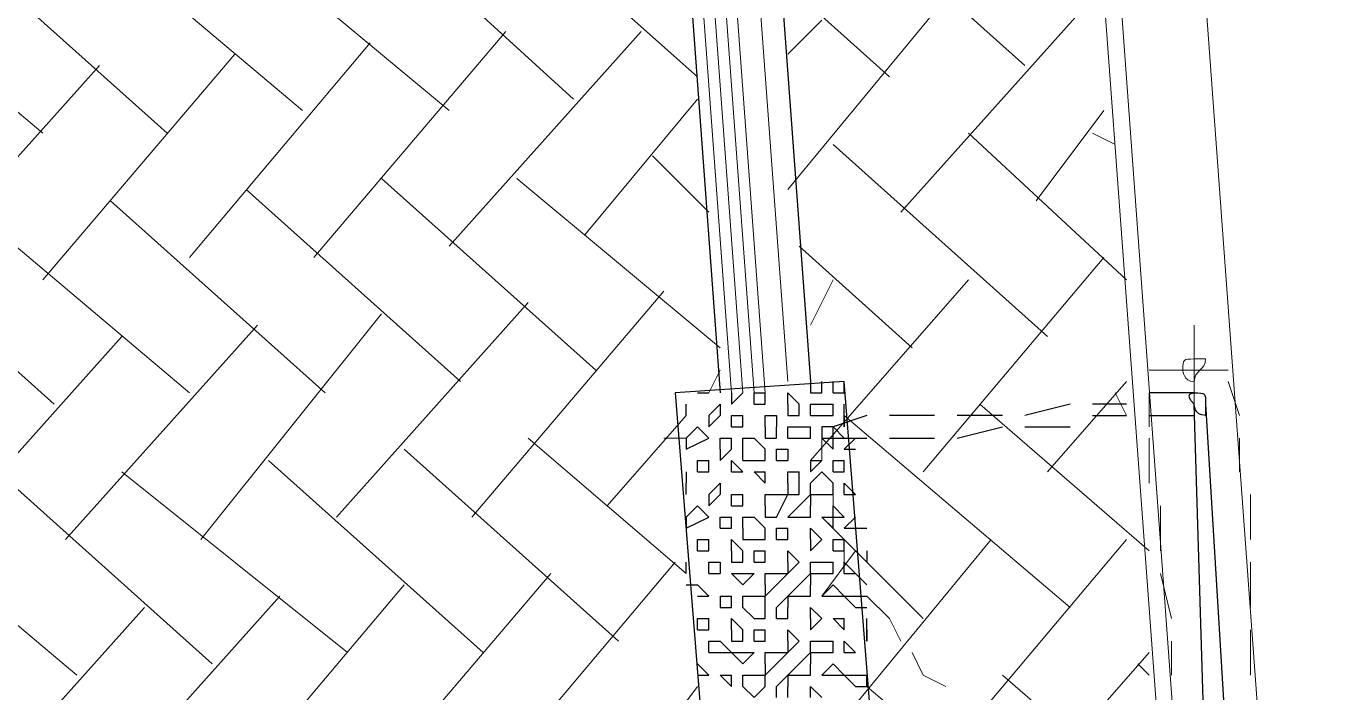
# Model space of a CAD drawing. Header units: millimetres. Extents: x 2928 to 3112, y 1220 to 1280.
# Drawn here: x 2999.3105 to 2999.6938, y 1263.7689 to 1263.9656 of the extents above; entities that cross this region are included whole.
import ezdxf

# ---------------------------------------------------------------- set-up
doc = ezdxf.new("R2010")
doc.units = ezdxf.units.MM

msp = doc.modelspace()

# ---------------------------------------------------------------- linework, layer by layer
at = {"color": 7, "linetype": 'Continuous', "lineweight": -2, "true_color": 0x000007}
for points in [[(3001.97552, 1264.02061), (3001.76885, 1266.80065), (3000.54216, 1266.71065), (2999.31215, 1266.62065), (2999.51548, 1263.85728)], [(2999.34215, 1266.57065), (2999.54215, 1263.86061), (2999.54215, 1263.86061)], [(2999.54215, 1263.86061), (2999.54215, 1263.85728), (2999.54215, 1263.85728)], [(2999.54548, 1263.85728), (2999.54548, 1263.86061), (2999.54548, 1263.86061)], [(2999.54882, 1263.85728), (2999.54882, 1263.86061), (2999.54882, 1263.86061)], [(2999.55215, 1263.85728), (2999.55215, 1263.86061), (2999.55215, 1263.86061)], [(2999.50882, 1263.85728), (2999.51215, 1263.85728), (2999.51215, 1263.85728)], [(2999.51882, 1263.85728), (2999.51882, 1263.85394), (2999.51882, 1263.85394)], [(2999.51882, 1263.85394), (2999.52215, 1263.85728), (2999.52215, 1263.85728)], [(2999.52548, 1263.85394), (2999.52548, 1263.85728), (2999.52548, 1263.85728)], [(2999.52548, 1263.85728), (2999.52882, 1263.85728), (2999.52882, 1263.85728)], [(2999.52882, 1263.85394), (2999.52882, 1263.85728), (2999.52882, 1263.85728)], [(2999.53548, 1263.85728), (2999.53882, 1263.85394), (2999.53882, 1263.85394)], [(2999.53548, 1263.85394), (2999.53548, 1263.85728), (2999.53548, 1263.85728)], [(2999.54215, 1263.85728), (2999.54548, 1263.85728), (2999.54548, 1263.85728)], [(2999.54882, 1263.85728), (2999.55215, 1263.85728), (2999.55215, 1263.85728)], [(2999.65548, 1263.85728), (2999.64215, 1263.85728), (2999.64215, 1263.85728)], [(2999.50548, 1263.85061), (2999.50548, 1263.85394), (2999.50548, 1263.85394)], [(2999.51215, 1263.85061), (2999.51548, 1263.85394), (2999.51548, 1263.85394)], [(2999.51548, 1263.85394), (2999.51548, 1263.85061), (2999.51548, 1263.85061)], [(2999.52548, 1263.85394), (2999.52882, 1263.85394), (2999.52882, 1263.85394)], [(2999.53548, 1263.85394), (2999.53548, 1263.85061), (2999.53548, 1263.85061)], [(2999.53882, 1263.85061), (2999.53882, 1263.85394), (2999.53882, 1263.85394)], [(2999.54215, 1263.85061), (2999.54215, 1263.85394), (2999.54215, 1263.85394)], [(2999.54215, 1263.85394), (2999.54548, 1263.85394), (2999.54548, 1263.85394)], [(2999.54548, 1263.85394), (2999.54882, 1263.85394), (2999.54882, 1263.85394)], [(2999.54882, 1263.85061), (2999.54882, 1263.85394), (2999.54882, 1263.85394)], [(2999.55215, 1263.85061), (2999.55215, 1263.85394), (2999.55215, 1263.85394)], [(2999.61882, 1263.85394), (2999.60548, 1263.85061), (2999.60548, 1263.85061)], [(2999.63548, 1263.85394), (2999.62548, 1263.85394), (2999.62548, 1263.85394)], [(2999.65882, 1263.74394), (2999.65548, 1263.85394), (2999.65548, 1263.85394)], [(2999.65882, 1263.85394), (2999.66548, 1263.74394), (2999.66548, 1263.74394)], [(2999.51215, 1263.85061), (2999.51215, 1263.84728), (2999.51215, 1263.84728)], [(2999.51215, 1263.84728), (2999.51548, 1263.85061), (2999.51548, 1263.85061)], [(2999.51882, 1263.84728), (2999.51882, 1263.85061), (2999.51882, 1263.85061)], [(2999.51882, 1263.85061), (2999.52215, 1263.85061), (2999.52215, 1263.85061)], [(2999.52215, 1263.84728), (2999.52215, 1263.85061), (2999.52215, 1263.85061)], [(2999.52882, 1263.84728), (2999.52882, 1263.85061), (2999.52882, 1263.85061)], [(2999.52882, 1263.85061), (2999.53215, 1263.85061), (2999.53215, 1263.85061)], [(2999.53215, 1263.85061), (2999.53215, 1263.84728), (2999.53215, 1263.84728)], [(2999.53548, 1263.85061), (2999.53882, 1263.85061), (2999.53882, 1263.85061)], [(2999.54215, 1263.85061), (2999.54548, 1263.85061), (2999.54548, 1263.85061)], [(2999.54548, 1263.85061), (2999.54882, 1263.85061), (2999.54882, 1263.85061)], [(2999.55882, 1263.85061), (2999.54882, 1263.84728), (2999.54882, 1263.84728)], [(2999.55215, 1263.85061), (2999.55215, 1263.84728), (2999.55215, 1263.84728)], [(2999.55215, 1263.84728), (2999.55215, 1263.85061), (2999.55215, 1263.85061)], [(2999.57882, 1263.85061), (2999.56548, 1263.85061), (2999.56548, 1263.85061)], [(2999.59882, 1263.85061), (2999.58548, 1263.85061), (2999.58548, 1263.85061)], [(2999.62548, 1263.85061), (2999.63548, 1263.85061), (2999.63548, 1263.85061)], [(2999.64215, 1263.85061), (2999.65548, 1263.85061), (2999.65548, 1263.85061)], [(2999.50548, 1263.84394), (2999.50882, 1263.84728), (2999.50882, 1263.84728)], [(2999.50882, 1263.84728), (2999.51215, 1263.84394), (2999.51215, 1263.84394)], [(2999.51882, 1263.84728), (2999.52215, 1263.84728), (2999.52215, 1263.84728)], [(2999.52882, 1263.84728), (2999.52882, 1263.84394), (2999.52882, 1263.84394)], [(2999.53215, 1263.84394), (2999.53215, 1263.84728), (2999.53215, 1263.84728)], [(2999.53548, 1263.84394), (2999.53548, 1263.84728), (2999.53548, 1263.84728)], [(2999.53548, 1263.84728), (2999.54215, 1263.84728), (2999.54215, 1263.84728)], [(2999.54215, 1263.84394), (2999.54215, 1263.84728), (2999.54215, 1263.84728)], [(2999.54882, 1263.84728), (2999.54548, 1263.84728), (2999.54548, 1263.84394), (2999.54548, 1263.84394), (2999.54882, 1263.84394)], [(2999.54882, 1263.84728), (2999.55215, 1263.84394), (2999.55215, 1263.84394)], [(2999.54882, 1263.84394), (2999.54882, 1263.84728), (2999.54882, 1263.84728)], [(2999.58548, 1263.84394), (2999.59882, 1263.84728), (2999.59882, 1263.84728)], [(2999.60548, 1263.84728), (2999.61882, 1263.84728), (2999.61882, 1263.84728)], [(2999.50548, 1263.84394), (2999.50548, 1263.84061), (2999.50548, 1263.84061)], [(2999.50548, 1263.84061), (2999.51215, 1263.84394), (2999.51215, 1263.84394)], [(2999.51548, 1263.84061), (2999.51548, 1263.84394), (2999.51548, 1263.84394)], [(2999.51548, 1263.84394), (2999.51882, 1263.84394), (2999.51882, 1263.84394)], [(2999.51882, 1263.84061), (2999.51882, 1263.84394), (2999.51882, 1263.84394)], [(2999.52215, 1263.83728), (2999.52215, 1263.84394), (2999.52215, 1263.84394)], [(2999.52215, 1263.84394), (2999.52548, 1263.84394), (2999.52548, 1263.84394)], [(2999.52548, 1263.84394), (2999.52882, 1263.84061), (2999.52882, 1263.84061)], [(2999.52882, 1263.84394), (2999.53215, 1263.84394), (2999.53215, 1263.84394)], [(2999.53548, 1263.84394), (2999.53882, 1263.84394), (2999.53882, 1263.84394)], [(2999.53882, 1263.84394), (2999.54215, 1263.84394), (2999.54215, 1263.84394)], [(2999.54548, 1263.84394), (2999.54882, 1263.84061), (2999.54882, 1263.84061)], [(2999.54548, 1263.84394), (2999.54882, 1263.84394), (2999.54882, 1263.84394)], [(2999.54882, 1263.84394), (2999.55882, 1263.84394), (2999.55882, 1263.84394)], [(2999.54882, 1263.84394), (2999.55215, 1263.84394), (2999.55215, 1263.84394)], [(2999.54882, 1263.84061), (2999.54882, 1263.84394), (2999.54882, 1263.84394)], [(2999.55215, 1263.84061), (2999.55548, 1263.84394), (2999.55548, 1263.84394)], [(2999.56548, 1263.84394), (2999.57882, 1263.84394), (2999.57882, 1263.84394)], [(2999.51548, 1263.84061), (2999.51548, 1263.83728), (2999.51548, 1263.83728)], [(2999.51548, 1263.83728), (2999.51882, 1263.84061), (2999.51882, 1263.84061)], [(2999.52215, 1263.83728), (2999.52215, 1263.84061), (2999.52215, 1263.84061)], [(2999.52882, 1263.83728), (2999.52882, 1263.84061), (2999.52882, 1263.84061)], [(2999.53215, 1263.83728), (2999.53215, 1263.84061), (2999.53215, 1263.84061)], [(2999.53215, 1263.84061), (2999.53548, 1263.84061), (2999.53548, 1263.84061)], [(2999.53548, 1263.84061), (2999.53548, 1263.83728), (2999.53548, 1263.83728)], [(2999.55215, 1263.84061), (2999.55548, 1263.84061), (2999.55548, 1263.84061)], [(2999.50548, 1263.83394), (2999.50548, 1263.83061), (2999.50548, 1263.83061)], [(2999.50882, 1263.83394), (2999.50882, 1263.83728), (2999.50882, 1263.83728)], [(2999.50882, 1263.83728), (2999.51215, 1263.83728), (2999.51215, 1263.83728)], [(2999.50882, 1263.83394), (2999.51215, 1263.83394), (2999.51215, 1263.83394)], [(2999.51215, 1263.83394), (2999.51215, 1263.83728), (2999.51215, 1263.83728)], [(2999.51882, 1263.83728), (2999.52215, 1263.83394), (2999.52215, 1263.83394)], [(2999.51882, 1263.83394), (2999.51882, 1263.83728), (2999.51882, 1263.83728)], [(2999.51882, 1263.83394), (2999.52215, 1263.83394), (2999.52215, 1263.83394)], [(2999.52215, 1263.83728), (2999.52882, 1263.83728), (2999.52882, 1263.83728)], [(2999.52548, 1263.83394), (2999.52882, 1263.83061), (2999.52882, 1263.83061)], [(2999.52548, 1263.83394), (2999.52882, 1263.83394), (2999.52882, 1263.83394)], [(2999.52882, 1263.83061), (2999.52882, 1263.83394), (2999.52882, 1263.83394)], [(2999.53215, 1263.83728), (2999.53548, 1263.83728), (2999.53548, 1263.83728)], [(2999.53548, 1263.83394), (2999.53882, 1263.83394), (2999.53882, 1263.83394)], [(2999.53548, 1263.83061), (2999.53548, 1263.83394), (2999.53548, 1263.83394)], [(2999.53882, 1263.82728), (2999.53882, 1263.83394), (2999.53882, 1263.83394)], [(2999.54215, 1263.83728), (2999.54548, 1263.83728), (2999.54548, 1263.83728)], [(2999.54215, 1263.83728), (2999.54215, 1263.83394), (2999.54215, 1263.83394)], [(2999.54215, 1263.83394), (2999.54548, 1263.83728), (2999.54548, 1263.83728)], [(2999.54215, 1263.83061), (2999.54548, 1263.83394), (2999.54548, 1263.83394)], [(2999.54548, 1263.83394), (2999.54882, 1263.83061), (2999.54882, 1263.83061)], [(2999.54882, 1263.83394), (2999.54882, 1263.83728), (2999.54882, 1263.83728)], [(2999.54882, 1263.83728), (2999.55215, 1263.83728), (2999.55215, 1263.83728)], [(2999.54882, 1263.83394), (2999.55215, 1263.83394), (2999.55215, 1263.83394)], [(2999.55215, 1263.83394), (2999.55215, 1263.83728), (2999.55215, 1263.83728)], [(2999.50548, 1263.82728), (2999.50548, 1263.83061), (2999.50548, 1263.83061)], [(2999.51215, 1263.82728), (2999.51548, 1263.83061), (2999.51548, 1263.83061)], [(2999.51548, 1263.83061), (2999.51548, 1263.82728), (2999.51548, 1263.82728)], [(2999.53548, 1263.83061), (2999.53548, 1263.82728), (2999.53548, 1263.82728)], [(2999.54215, 1263.82728), (2999.54215, 1263.83061), (2999.54215, 1263.83061)], [(2999.54882, 1263.82728), (2999.54882, 1263.83061), (2999.54882, 1263.83061)], [(2999.55215, 1263.83061), (2999.55548, 1263.82728), (2999.55548, 1263.82728)], [(2999.55215, 1263.82728), (2999.55215, 1263.83061), (2999.55215, 1263.83061)], [(2999.51215, 1263.82728), (2999.51215, 1263.82394), (2999.51215, 1263.82394)], [(2999.51215, 1263.82394), (2999.51548, 1263.82728), (2999.51548, 1263.82728)], [(2999.51882, 1263.82394), (2999.51882, 1263.82728), (2999.51882, 1263.82728)], [(2999.51882, 1263.82728), (2999.52215, 1263.82728), (2999.52215, 1263.82728)], [(2999.52215, 1263.82394), (2999.52215, 1263.82728), (2999.52215, 1263.82728)], [(2999.52882, 1263.82394), (2999.52882, 1263.82728), (2999.52882, 1263.82728)], [(2999.52882, 1263.82728), (2999.53215, 1263.82728), (2999.53215, 1263.82728)], [(2999.53215, 1263.82728), (2999.53548, 1263.82728), (2999.53548, 1263.82728)], [(2999.53215, 1263.82061), (2999.53548, 1263.82728), (2999.53548, 1263.82728)], [(2999.53548, 1263.82728), (2999.53882, 1263.82728), (2999.53882, 1263.82728)], [(2999.53882, 1263.82394), (2999.54215, 1263.82728), (2999.54215, 1263.82728)], [(2999.54215, 1263.82728), (2999.54548, 1263.82728), (2999.54548, 1263.82728)], [(2999.54215, 1263.82728), (2999.54215, 1263.82394), (2999.54215, 1263.82394)], [(2999.54548, 1263.82728), (2999.54882, 1263.82728), (2999.54882, 1263.82728)], [(2999.55215, 1263.82728), (2999.55548, 1263.82728), (2999.55548, 1263.82728)], [(2999.50548, 1263.82061), (2999.50882, 1263.82394), (2999.50882, 1263.82394)], [(2999.50882, 1263.82394), (2999.51215, 1263.82061), (2999.51215, 1263.82061)], [(2999.51882, 1263.82394), (2999.52215, 1263.82394), (2999.52215, 1263.82394)], [(2999.52882, 1263.82394), (2999.52882, 1263.82061), (2999.52882, 1263.82061)], [(2999.53548, 1263.82061), (2999.53882, 1263.82394), (2999.53882, 1263.82394)], [(2999.54215, 1263.82061), (2999.54215, 1263.82394), (2999.54215, 1263.82394)], [(2999.54882, 1263.82394), (2999.55215, 1263.82061), (2999.55215, 1263.82061)], [(2999.54882, 1263.82061), (2999.54882, 1263.82394), (2999.54882, 1263.82394)], [(2999.50548, 1263.82061), (2999.50548, 1263.81728), (2999.50548, 1263.81728)], [(2999.50548, 1263.81728), (2999.51215, 1263.82061), (2999.51215, 1263.82061)], [(2999.51548, 1263.81728), (2999.51548, 1263.82061), (2999.51548, 1263.82061)], [(2999.51548, 1263.82061), (2999.51882, 1263.82061), (2999.51882, 1263.82061)], [(2999.51882, 1263.81728), (2999.51882, 1263.82061), (2999.51882, 1263.82061)], [(2999.52215, 1263.81728), (2999.52215, 1263.82061), (2999.52215, 1263.82061)], [(2999.52215, 1263.82061), (2999.52548, 1263.82061), (2999.52548, 1263.82061)], [(2999.52548, 1263.82061), (2999.52882, 1263.81728), (2999.52882, 1263.81728)], [(2999.52882, 1263.82061), (2999.53215, 1263.82061), (2999.53215, 1263.82061)], [(2999.53548, 1263.82061), (2999.53882, 1263.82061), (2999.53882, 1263.82061)], [(2999.53882, 1263.82061), (2999.54215, 1263.82061), (2999.54215, 1263.82061)], [(2999.54548, 1263.82061), (2999.54882, 1263.81728), (2999.54882, 1263.81728)], [(2999.54548, 1263.82061), (2999.54882, 1263.82061), (2999.54882, 1263.82061)], [(2999.54882, 1263.82061), (2999.55215, 1263.82061), (2999.55215, 1263.82061)], [(2999.54882, 1263.81728), (2999.54882, 1263.82061), (2999.54882, 1263.82061)], [(2999.55215, 1263.81728), (2999.55548, 1263.82061), (2999.55548, 1263.82061)], [(2999.51548, 1263.81728), (2999.51882, 1263.81728), (2999.51882, 1263.81728)], [(2999.52215, 1263.81728), (2999.52215, 1263.81394), (2999.52215, 1263.81394)], [(2999.52882, 1263.81394), (2999.52882, 1263.81728), (2999.52882, 1263.81728)], [(2999.53215, 1263.81394), (2999.53215, 1263.81728), (2999.53215, 1263.81728)], [(2999.53215, 1263.81728), (2999.53548, 1263.81728), (2999.53548, 1263.81728)], [(2999.53548, 1263.81394), (2999.53548, 1263.81728), (2999.53548, 1263.81728)], [(2999.54215, 1263.81728), (2999.54548, 1263.81394), (2999.54548, 1263.81394)], [(2999.54215, 1263.81394), (2999.54215, 1263.81728), (2999.54215, 1263.81728)], [(2999.55215, 1263.81728), (2999.55548, 1263.81728), (2999.55548, 1263.81728)], [(2999.55548, 1263.81728), (2999.55882, 1263.81728), (2999.55882, 1263.81728)], [(2999.50882, 1263.81061), (2999.50882, 1263.81394), (2999.50882, 1263.81394)], [(2999.50882, 1263.81394), (2999.51215, 1263.81394), (2999.51215, 1263.81394)], [(2999.50882, 1263.81061), (2999.51215, 1263.81061), (2999.51215, 1263.81061)], [(2999.51215, 1263.81061), (2999.51215, 1263.81394), (2999.51215, 1263.81394)], [(2999.51882, 1263.81394), (2999.52215, 1263.81061), (2999.52215, 1263.81061)], [(2999.51882, 1263.81061), (2999.51882, 1263.81394), (2999.51882, 1263.81394)], [(2999.51882, 1263.81061), (2999.51882, 1263.80728), (2999.51882, 1263.80728)], [(2999.52215, 1263.81394), (2999.52882, 1263.81394), (2999.52882, 1263.81394)], [(2999.52215, 1263.80728), (2999.52215, 1263.81061), (2999.52215, 1263.81061)], [(2999.52548, 1263.80728), (2999.52548, 1263.81061), (2999.52548, 1263.81061)], [(2999.52548, 1263.81061), (2999.52882, 1263.81061), (2999.52882, 1263.81061)], [(2999.52882, 1263.80728), (2999.52882, 1263.81061), (2999.52882, 1263.81061)], [(2999.53215, 1263.81394), (2999.53548, 1263.81394), (2999.53548, 1263.81394)], [(2999.53548, 1263.81061), (2999.53882, 1263.80728), (2999.53882, 1263.80728)], [(2999.53548, 1263.80728), (2999.53548, 1263.81061), (2999.53548, 1263.81061)], [(2999.54215, 1263.81394), (2999.54215, 1263.81061), (2999.54215, 1263.81061)], [(2999.54215, 1263.81061), (2999.54548, 1263.81394), (2999.54548, 1263.81394)], [(2999.54882, 1263.81061), (2999.54882, 1263.81394), (2999.54882, 1263.81394)], [(2999.54882, 1263.81394), (2999.55215, 1263.81394), (2999.55215, 1263.81394)], [(2999.54882, 1263.81061), (2999.55215, 1263.81061), (2999.55215, 1263.81061)], [(2999.55215, 1263.81061), (2999.55215, 1263.81394), (2999.55215, 1263.81394)], [(2999.55882, 1263.81061), (2999.55882, 1263.80728), (2999.55882, 1263.80728)], [(2999.50548, 1263.80394), (2999.50548, 1263.80728), (2999.50548, 1263.80728)], [(2999.51215, 1263.80394), (2999.51215, 1263.80728), (2999.51215, 1263.80728)], [(2999.51215, 1263.80728), (2999.51548, 1263.80728), (2999.51548, 1263.80728)], [(2999.51548, 1263.80728), (2999.51548, 1263.80394), (2999.51548, 1263.80394)], [(2999.51882, 1263.80728), (2999.52215, 1263.80728), (2999.52215, 1263.80728)], [(2999.52548, 1263.80728), (2999.52882, 1263.80728), (2999.52882, 1263.80728)], [(2999.53548, 1263.80728), (2999.53548, 1263.80394), (2999.53548, 1263.80394)], [(2999.53548, 1263.80394), (2999.53882, 1263.80728), (2999.53882, 1263.80728)], [(2999.54215, 1263.80394), (2999.54215, 1263.80728), (2999.54215, 1263.80728)], [(2999.54215, 1263.80728), (2999.54548, 1263.80728), (2999.54548, 1263.80728)], [(2999.54548, 1263.80728), (2999.54882, 1263.80728), (2999.54882, 1263.80728)], [(2999.54882, 1263.80394), (2999.54882, 1263.80728), (2999.54882, 1263.80728)], [(2999.55215, 1263.80728), (2999.55548, 1263.80394), (2999.55548, 1263.80394)], [(2999.55215, 1263.80394), (2999.55215, 1263.80728), (2999.55215, 1263.80728)], [(2999.51215, 1263.80394), (2999.51548, 1263.80394), (2999.51548, 1263.80394)], [(2999.51882, 1263.80394), (2999.52215, 1263.80061), (2999.52215, 1263.80061)], [(2999.51882, 1263.80394), (2999.52215, 1263.80394), (2999.52215, 1263.80394)], [(2999.52215, 1263.80394), (2999.52548, 1263.80394), (2999.52548, 1263.80394)], [(2999.52215, 1263.80061), (2999.52548, 1263.80394), (2999.52548, 1263.80394)], [(2999.52882, 1263.80061), (2999.52882, 1263.80394), (2999.52882, 1263.80394)], [(2999.52882, 1263.80394), (2999.53215, 1263.80394), (2999.53215, 1263.80394)], [(2999.53215, 1263.80394), (2999.53548, 1263.80394), (2999.53548, 1263.80394)], [(2999.53215, 1263.80061), (2999.53548, 1263.80394), (2999.53548, 1263.80394)], [(2999.53882, 1263.80061), (2999.54215, 1263.80394), (2999.54215, 1263.80394)], [(2999.54215, 1263.80394), (2999.54548, 1263.80394), (2999.54548, 1263.80394)], [(2999.54215, 1263.80394), (2999.54215, 1263.80061), (2999.54215, 1263.80061)], [(2999.54548, 1263.80394), (2999.54882, 1263.80394), (2999.54882, 1263.80394)], [(2999.55215, 1263.80394), (2999.55548, 1263.80394), (2999.55548, 1263.80394)], [(2999.50548, 1263.80061), (2999.50882, 1263.80061), (2999.50882, 1263.80061)], [(2999.50882, 1263.80061), (2999.51215, 1263.79728), (2999.51215, 1263.79728)], [(2999.52882, 1263.80061), (2999.52882, 1263.79728), (2999.52882, 1263.79728)], [(2999.52882, 1263.79728), (2999.53215, 1263.80061), (2999.53215, 1263.80061)], [(2999.53548, 1263.79728), (2999.53882, 1263.80061), (2999.53882, 1263.80061)], [(2999.54215, 1263.79728), (2999.54215, 1263.80061), (2999.54215, 1263.80061)], [(2999.54548, 1263.79728), (2999.54882, 1263.80061), (2999.54882, 1263.80061)], [(2999.54882, 1263.80061), (2999.55215, 1263.79728), (2999.55215, 1263.79728)], [(2999.50882, 1263.79728), (2999.51215, 1263.79728), (2999.51215, 1263.79728)], [(2999.51548, 1263.79728), (2999.51548, 1263.79394), (2999.51548, 1263.79394)], [(2999.51548, 1263.79728), (2999.51882, 1263.79728), (2999.51882, 1263.79728)], [(2999.51882, 1263.79394), (2999.51882, 1263.79728), (2999.51882, 1263.79728)], [(2999.52215, 1263.79394), (2999.52215, 1263.79728), (2999.52215, 1263.79728)], [(2999.52215, 1263.79728), (2999.52548, 1263.79728), (2999.52548, 1263.79728)], [(2999.52548, 1263.79728), (2999.52882, 1263.79728), (2999.52882, 1263.79728)], [(2999.52882, 1263.79061), (2999.52882, 1263.79728), (2999.52882, 1263.79728)], [(2999.53215, 1263.79394), (2999.53548, 1263.79728), (2999.53548, 1263.79728)], [(2999.53548, 1263.79728), (2999.53882, 1263.79728), (2999.53882, 1263.79728)], [(2999.53548, 1263.79728), (2999.53548, 1263.79394), (2999.53548, 1263.79394)], [(2999.53882, 1263.79728), (2999.54215, 1263.79728), (2999.54215, 1263.79728)], [(2999.54548, 1263.79728), (2999.54882, 1263.79728), (2999.54882, 1263.79728)], [(2999.54882, 1263.79728), (2999.55215, 1263.79728), (2999.55215, 1263.79728)], [(2999.55215, 1263.79728), (2999.55548, 1263.79394), (2999.55548, 1263.79394)], [(2999.55215, 1263.79728), (2999.55548, 1263.79728), (2999.55548, 1263.79728)], [(2999.55548, 1263.79728), (2999.55882, 1263.79728), (2999.55882, 1263.79728)], [(2999.51548, 1263.79394), (2999.51882, 1263.79394), (2999.51882, 1263.79394)], [(2999.52215, 1263.79394), (2999.52548, 1263.79061), (2999.52548, 1263.79061)], [(2999.53215, 1263.79061), (2999.53215, 1263.79394), (2999.53215, 1263.79394)], [(2999.53548, 1263.79061), (2999.53548, 1263.79394), (2999.53548, 1263.79394)], [(2999.54215, 1263.79394), (2999.54548, 1263.79061), (2999.54548, 1263.79061)], [(2999.54215, 1263.79061), (2999.54215, 1263.79394), (2999.54215, 1263.79394)], [(2999.55548, 1263.79394), (2999.55882, 1263.79394), (2999.55882, 1263.79394)], [(2999.50882, 1263.78728), (2999.50882, 1263.79061), (2999.50882, 1263.79061)], [(2999.50882, 1263.79061), (2999.51215, 1263.79061), (2999.51215, 1263.79061)], [(2999.51215, 1263.78728), (2999.51215, 1263.79061), (2999.51215, 1263.79061)], [(2999.51882, 1263.79061), (2999.52215, 1263.78728), (2999.52215, 1263.78728)], [(2999.51882, 1263.78728), (2999.51882, 1263.79061), (2999.51882, 1263.79061)], [(2999.52548, 1263.79061), (2999.52882, 1263.79061), (2999.52882, 1263.79061)], [(2999.53215, 1263.79061), (2999.53548, 1263.79061), (2999.53548, 1263.79061)], [(2999.54215, 1263.79061), (2999.54215, 1263.78728), (2999.54215, 1263.78728)], [(2999.54215, 1263.78728), (2999.54548, 1263.79061), (2999.54548, 1263.79061)], [(2999.54882, 1263.79061), (2999.55215, 1263.78728), (2999.55215, 1263.78728)], [(2999.54882, 1263.79061), (2999.55215, 1263.79061), (2999.55215, 1263.79061)], [(2999.55215, 1263.78728), (2999.55215, 1263.79061), (2999.55215, 1263.79061)], [(2999.55882, 1263.78728), (2999.55882, 1263.79061), (2999.55882, 1263.79061)], [(2999.50882, 1263.78728), (2999.51215, 1263.78728), (2999.51215, 1263.78728)], [(2999.51215, 1263.78061), (2999.51215, 1263.78394), (2999.51215, 1263.78394)], [(2999.51215, 1263.78394), (2999.51548, 1263.78394), (2999.51548, 1263.78394)], [(2999.51548, 1263.78394), (2999.51882, 1263.78061), (2999.51882, 1263.78061)], [(2999.51882, 1263.78728), (2999.51882, 1263.78394), (2999.51882, 1263.78394)], [(2999.51882, 1263.78394), (2999.52215, 1263.78394), (2999.52215, 1263.78394)], [(2999.52215, 1263.78394), (2999.52215, 1263.78728), (2999.52215, 1263.78728)], [(2999.52548, 1263.78394), (2999.52548, 1263.78728), (2999.52548, 1263.78728)], [(2999.52548, 1263.78728), (2999.52882, 1263.78728), (2999.52882, 1263.78728)], [(2999.52548, 1263.78394), (2999.52882, 1263.78394), (2999.52882, 1263.78394)], [(2999.52882, 1263.78394), (2999.52882, 1263.78728), (2999.52882, 1263.78728)], [(2999.53548, 1263.78728), (2999.53882, 1263.78394), (2999.53882, 1263.78394)], [(2999.53548, 1263.78394), (2999.53548, 1263.78728), (2999.53548, 1263.78728)], [(2999.53548, 1263.78394), (2999.53548, 1263.78061), (2999.53548, 1263.78061)], [(2999.53548, 1263.78061), (2999.53882, 1263.78394), (2999.53882, 1263.78394)], [(2999.54215, 1263.78061), (2999.54215, 1263.78394), (2999.54215, 1263.78394)], [(2999.54215, 1263.78394), (2999.54548, 1263.78394), (2999.54548, 1263.78394)], [(2999.54548, 1263.78394), (2999.54882, 1263.78394), (2999.54882, 1263.78394)], [(2999.54882, 1263.78061), (2999.54882, 1263.78394), (2999.54882, 1263.78394)], [(2999.55215, 1263.78394), (2999.55548, 1263.78061), (2999.55548, 1263.78061)], [(2999.55215, 1263.78061), (2999.55215, 1263.78394), (2999.55215, 1263.78394)], [(2999.55882, 1263.78728), (2999.55882, 1263.78394), (2999.55882, 1263.78394)], [(2999.55882, 1263.78394), (2999.55882, 1263.78728), (2999.55882, 1263.78728)], [(2999.51215, 1263.78061), (2999.51548, 1263.78061), (2999.51548, 1263.78061)], [(2999.51548, 1263.78061), (2999.51882, 1263.78061), (2999.51882, 1263.78061)], [(2999.51882, 1263.78061), (2999.52215, 1263.77728), (2999.52215, 1263.77728)], [(2999.51882, 1263.78061), (2999.52215, 1263.78061), (2999.52215, 1263.78061)], [(2999.52215, 1263.78061), (2999.52548, 1263.78061), (2999.52548, 1263.78061)], [(2999.52215, 1263.77728), (2999.52548, 1263.78061), (2999.52548, 1263.78061)], [(2999.52882, 1263.77728), (2999.52882, 1263.78061), (2999.52882, 1263.78061)], [(2999.52882, 1263.78061), (2999.53215, 1263.78061), (2999.53215, 1263.78061)], [(2999.53215, 1263.78061), (2999.53548, 1263.78061), (2999.53548, 1263.78061)], [(2999.53215, 1263.77728), (2999.53548, 1263.78061), (2999.53548, 1263.78061)], [(2999.53882, 1263.77728), (2999.54215, 1263.78061), (2999.54215, 1263.78061)], [(2999.54215, 1263.78061), (2999.54548, 1263.78061), (2999.54548, 1263.78061)], [(2999.54215, 1263.78061), (2999.54215, 1263.77728), (2999.54215, 1263.77728)], [(2999.54548, 1263.78061), (2999.54882, 1263.78061), (2999.54882, 1263.78061)], [(2999.55215, 1263.78061), (2999.55548, 1263.78061), (2999.55548, 1263.78061)], [(2999.50882, 1263.77728), (2999.51215, 1263.77394), (2999.51215, 1263.77394)], [(2999.52882, 1263.77728), (2999.52882, 1263.77394), (2999.52882, 1263.77394)], [(2999.52882, 1263.77394), (2999.53215, 1263.77728), (2999.53215, 1263.77728)], [(2999.53548, 1263.77394), (2999.53882, 1263.77728), (2999.53882, 1263.77728)], [(2999.54215, 1263.77394), (2999.54215, 1263.77728), (2999.54215, 1263.77728)], [(2999.54548, 1263.77394), (2999.54882, 1263.77728), (2999.54882, 1263.77728)], [(2999.54882, 1263.77728), (2999.55215, 1263.77394), (2999.55215, 1263.77394)], [(2999.50882, 1263.77394), (2999.51215, 1263.77394), (2999.51215, 1263.77394)], [(2999.51548, 1263.77394), (2999.51882, 1263.77061), (2999.51882, 1263.77061)], [(2999.51548, 1263.77394), (2999.51882, 1263.77394), (2999.51882, 1263.77394)], [(2999.51882, 1263.77061), (2999.51882, 1263.77394), (2999.51882, 1263.77394)], [(2999.52215, 1263.77061), (2999.52215, 1263.77394), (2999.52215, 1263.77394)], [(2999.52215, 1263.77394), (2999.52548, 1263.77394), (2999.52548, 1263.77394)], [(2999.52548, 1263.77394), (2999.52882, 1263.77394), (2999.52882, 1263.77394)], [(2999.52882, 1263.77061), (2999.52882, 1263.77394), (2999.52882, 1263.77394)], [(2999.53215, 1263.77061), (2999.53548, 1263.77394), (2999.53548, 1263.77394)], [(2999.53548, 1263.77394), (2999.53882, 1263.77394), (2999.53882, 1263.77394)], [(2999.53548, 1263.77394), (2999.53548, 1263.77061), (2999.53548, 1263.77061)], [(2999.53882, 1263.77394), (2999.54215, 1263.77394), (2999.54215, 1263.77394)], [(2999.54548, 1263.77394), (2999.54882, 1263.77394), (2999.54882, 1263.77394)], [(2999.54882, 1263.77394), (2999.55215, 1263.77394), (2999.55215, 1263.77394)], [(2999.55215, 1263.77394), (2999.55548, 1263.77061), (2999.55548, 1263.77061)], [(2999.55215, 1263.77394), (2999.55548, 1263.77394), (2999.55548, 1263.77394)], [(2999.55548, 1263.77394), (2999.55882, 1263.77394), (2999.55882, 1263.77394)], [(2999.55882, 1263.77061), (2999.55882, 1263.77394), (2999.55882, 1263.77394)], [(2999.52215, 1263.77061), (2999.52548, 1263.76728), (2999.52548, 1263.76728)], [(2999.52548, 1263.76728), (2999.52882, 1263.77061), (2999.52882, 1263.77061)], [(2999.53215, 1263.76728), (2999.53215, 1263.77061), (2999.53215, 1263.77061)], [(2999.53548, 1263.76728), (2999.53548, 1263.77061), (2999.53548, 1263.77061)], [(2999.54215, 1263.77061), (2999.54548, 1263.76728), (2999.54548, 1263.76728)], [(2999.54215, 1263.76728), (2999.54215, 1263.77061), (2999.54215, 1263.77061)], [(2999.55548, 1263.77061), (2999.55882, 1263.77061), (2999.55882, 1263.77061)]]:
    msp.add_lwpolyline(points, dxfattribs=at)
at = {"color": 252, "linetype": 'Continuous', "lineweight": 5, "true_color": 0x989898}
msp.add_lwpolyline([(2999.44215, 1266.50398), (2999.75215, 1262.30392), (3000.85883, 1262.38726), (3001.96552, 1262.47059), (3001.65885, 1266.66398), (3000.54883, 1266.58398)], close=True, dxfattribs=at)
at = {"color": 7, "linetype": 'Continuous', "lineweight": 9, "true_color": 0x000007}
for points in [[(3000.54883, 1266.58065), (2999.44881, 1266.50065), (2999.75549, 1262.31059), (3000.85883, 1262.39392), (3001.96218, 1262.47392), (3001.65218, 1266.66065)], [(3000.55216, 1266.55398), (2999.47548, 1266.47398), (2999.77882, 1262.33726), (3000.8555, 1262.41726), (3001.93552, 1262.49726), (3001.62885, 1266.63398)]]:
    msp.add_lwpolyline(points, close=True, dxfattribs=at)
at = {"color": 9, "linetype": 'Continuous', "lineweight": 5, "true_color": 0xbababa}
for points in [[(2999.31881, 1266.57065), (2999.51882, 1263.85728), (2999.51882, 1263.85728)], [(2999.32215, 1266.57065), (2999.52215, 1263.85728), (2999.52215, 1263.85728)], [(2999.32548, 1266.57065), (2999.52548, 1263.85728), (2999.52548, 1263.85728)], [(2999.32881, 1266.57065), (2999.52882, 1263.85728), (2999.52882, 1263.85728)], [(2999.33548, 1266.57065), (2999.53548, 1263.86061), (2999.53548, 1263.86061)], [(2999.33548, 1266.57065), (2999.53548, 1263.86061), (2999.53548, 1263.86061)], [(2999.34215, 1266.57065), (2999.54215, 1263.86061), (2999.54215, 1263.86061)], [(2999.54215, 1264.01061), (2999.60548, 1263.95395), (2999.60548, 1263.95395)], [(2999.44881, 1264.00395), (2999.50882, 1263.95061), (2999.50882, 1263.95061)], [(2999.32881, 1263.99395), (2999.39215, 1263.94061), (2999.39215, 1263.94061)], [(2999.25214, 1263.98728), (2999.31548, 1263.93395), (2999.31548, 1263.93395)], [(2999.28881, 1263.99061), (2999.35215, 1263.93395), (2999.35215, 1263.93395)], [(2999.43215, 1263.98061), (2999.47215, 1263.94395), (2999.47215, 1263.94395)], [(2999.53215, 1263.98061), (2999.56548, 1263.95061), (2999.56548, 1263.95061)], [(2999.39548, 1263.97395), (2999.43548, 1263.94061), (2999.43548, 1263.94061)], [(2999.53548, 1263.91728), (2999.58215, 1263.97395), (2999.58215, 1263.97395)], [(2999.56882, 1263.91061), (2999.62548, 1263.97395), (2999.62548, 1263.97395)], [(2999.39548, 1263.89728), (2999.45215, 1263.96395), (2999.45215, 1263.96395)], [(2999.43548, 1263.90061), (2999.49215, 1263.96395), (2999.49215, 1263.96395)], [(2999.53548, 1263.95728), (2999.54548, 1263.96728), (2999.54548, 1263.96728)], [(2999.35881, 1263.89728), (2999.41215, 1263.96061), (2999.41215, 1263.96061)], [(2999.31548, 1263.89061), (2999.37215, 1263.95728), (2999.37215, 1263.95728)], [(2999.27548, 1263.89061), (2999.33215, 1263.95395), (2999.33215, 1263.95395)], [(2999.47548, 1263.90394), (2999.50882, 1263.94395), (2999.50882, 1263.94395)], [(2999.60882, 1263.91394), (2999.62882, 1263.94061), (2999.62882, 1263.94061)], [(2999.58882, 1263.93395), (2999.63548, 1263.89061), (2999.63548, 1263.89061)], [(2999.62548, 1263.93395), (2999.63215, 1263.93061), (2999.63215, 1263.93061)], [(2999.54882, 1263.93061), (2999.61215, 1263.87394), (2999.61215, 1263.87394)], [(2999.49548, 1263.92728), (2999.51215, 1263.91061), (2999.51215, 1263.91061)], [(2999.41548, 1263.92061), (2999.47881, 1263.86394), (2999.47881, 1263.86394)], [(2999.45548, 1263.92061), (2999.51548, 1263.87061), (2999.51548, 1263.87061)], [(2999.37548, 1263.91728), (2999.43881, 1263.86061), (2999.43881, 1263.86061)], [(2999.25548, 1263.91061), (2999.31881, 1263.85394), (2999.31881, 1263.85394)], [(2999.29548, 1263.91061), (2999.35881, 1263.85728), (2999.35881, 1263.85728)], [(2999.33548, 1263.91394), (2999.39881, 1263.85728), (2999.39881, 1263.85728)], [(2999.53882, 1263.90061), (2999.57215, 1263.87061), (2999.57215, 1263.87061)], [(2999.57548, 1263.83394), (2999.62882, 1263.89728), (2999.62882, 1263.89728)], [(2999.44215, 1263.82061), (2999.49882, 1263.88728), (2999.49882, 1263.88728)], [(2999.54215, 1263.87728), (2999.54882, 1263.89061), (2999.54882, 1263.89061)], [(2999.54215, 1263.83728), (2999.58882, 1263.89061), (2999.58882, 1263.89061)], [(2999.40215, 1263.82061), (2999.45881, 1263.88394), (2999.45881, 1263.88394)], [(2999.36215, 1263.81394), (2999.41548, 1263.88061), (2999.41548, 1263.88061)], [(2999.32215, 1263.81394), (2999.37881, 1263.87728), (2999.37881, 1263.87728)], [(2999.28215, 1263.81061), (2999.33881, 1263.87394), (2999.33881, 1263.87394)], [(2999.51215, 1263.85728), (2999.51548, 1263.86394), (2999.51548, 1263.86394)], [(2999.61215, 1263.83394), (2999.63548, 1263.86061), (2999.63548, 1263.86061)], [(2999.63215, 1263.85728), (2999.63548, 1263.85061), (2999.63548, 1263.85061)], [(2999.59215, 1263.85394), (2999.64215, 1263.81061), (2999.64215, 1263.81061)], [(2999.48215, 1263.82394), (2999.50548, 1263.85061), (2999.50548, 1263.85061)], [(2999.55215, 1263.85061), (2999.61882, 1263.79394), (2999.61882, 1263.79394)], [(2999.45881, 1263.84394), (2999.50548, 1263.80394), (2999.50548, 1263.80394)], [(2999.49882, 1263.84394), (2999.50548, 1263.84394), (2999.50548, 1263.84394)], [(2999.42215, 1263.84061), (2999.48548, 1263.78394), (2999.48548, 1263.78394)], [(2999.30215, 1263.83394), (2999.36548, 1263.77728), (2999.36548, 1263.77728)], [(2999.33881, 1263.83394), (2999.40548, 1263.78061), (2999.40548, 1263.78061)], [(2999.38215, 1263.83728), (2999.44548, 1263.78061), (2999.44548, 1263.78061)], [(2999.26215, 1263.82728), (2999.32548, 1263.77394), (2999.32548, 1263.77394)], [(2999.54548, 1263.82061), (2999.57548, 1263.79061), (2999.57548, 1263.79061)], [(2999.54548, 1263.79728), (2999.55548, 1263.81061), (2999.55548, 1263.81061)], [(2999.54882, 1263.75728), (2999.59548, 1263.81394), (2999.59548, 1263.81394)], [(2999.58215, 1263.75061), (2999.63548, 1263.81394), (2999.63548, 1263.81394)], [(2999.44881, 1263.74394), (2999.50215, 1263.80728), (2999.50215, 1263.80728)], [(2999.40881, 1263.73728), (2999.46548, 1263.80394), (2999.46548, 1263.80394)], [(2999.36881, 1263.73728), (2999.42215, 1263.80061), (2999.42215, 1263.80061)], [(2999.32881, 1263.73394), (2999.38548, 1263.79728), (2999.38548, 1263.79728)], [(2999.28881, 1263.73061), (2999.34548, 1263.79394), (2999.34548, 1263.79394)], [(2999.61882, 1263.75394), (2999.64215, 1263.78061), (2999.64215, 1263.78061)], [(2999.63882, 1263.77728), (2999.64215, 1263.77394), (2999.64215, 1263.77394)], [(2999.59882, 1263.77394), (2999.64882, 1263.73061), (2999.64882, 1263.73061)], [(2999.48881, 1263.74394), (2999.50882, 1263.77061), (2999.50882, 1263.77061)], [(2999.55882, 1263.77061), (2999.62548, 1263.71394), (2999.62548, 1263.71394)]]:
    msp.add_lwpolyline(points, dxfattribs=at)
at = {"color": 252, "linetype": 'Continuous', "lineweight": 5, "true_color": 0x989898}
for points in [[(2999.65548, 1263.85061), (2999.65548, 1263.87728), (2999.65548, 1263.87728)], [(2999.64215, 1263.86394), (2999.66548, 1263.86394), (2999.66548, 1263.86394)], [(2999.66548, 1263.86061), (2999.66882, 1263.85061), (2999.66882, 1263.85061)], [(2999.64215, 1263.84728), (2999.64215, 1263.85728), (2999.64215, 1263.85728)], [(2999.54548, 1263.84394), (2999.54548, 1263.83728), (2999.54548, 1263.83728)], [(2999.64215, 1263.83061), (2999.64215, 1263.84394), (2999.64215, 1263.84394)], [(2999.66882, 1263.84394), (2999.66882, 1263.83394), (2999.66882, 1263.83394)], [(2999.54882, 1263.83061), (2999.54882, 1263.82728), (2999.54882, 1263.81728)], [(2999.67215, 1263.82728), (2999.67215, 1263.81394), (2999.67215, 1263.81394)], [(2999.64548, 1263.81061), (2999.64548, 1263.82394), (2999.64548, 1263.82394)], [(2999.55215, 1263.81394), (2999.55215, 1263.80728), (2999.55882, 1263.80061)], [(2999.67215, 1263.80728), (2999.67215, 1263.79394), (2999.67215, 1263.79394)], [(2999.64882, 1263.79061), (2999.64548, 1263.80394), (2999.64548, 1263.80394)], [(2999.55882, 1263.79728), (2999.56548, 1263.79061), (2999.56882, 1263.78394)], [(2999.64882, 1263.77394), (2999.64882, 1263.78394), (2999.64882, 1263.78394)], [(2999.67215, 1263.78728), (2999.67215, 1263.77394), (2999.67215, 1263.77394)], [(2999.57215, 1263.78061), (2999.57548, 1263.77394), (2999.58215, 1263.77061)]]:
    msp.add_lwpolyline(points, dxfattribs=at)
at = {"color": 7, "linetype": 'Continuous', "lineweight": -2, "true_color": 0x000007}
for points in [[(2999.57215, 1263.60727), (2999.55215, 1263.86061), (2999.50215, 1263.85728), (2999.52215, 1263.60727)], [(2999.54215, 1263.86061), (2999.54215, 1263.86061)], [(2999.55215, 1263.86061), (2999.55215, 1263.86061)], [(2999.51215, 1263.85728), (2999.51215, 1263.85728)], [(2999.51215, 1263.85728), (2999.51215, 1263.85728)], [(2999.51882, 1263.85728), (2999.51882, 1263.85728)], [(2999.52215, 1263.85728), (2999.52215, 1263.85728)], [(2999.52215, 1263.85728), (2999.52215, 1263.85728)], [(2999.52882, 1263.85728), (2999.52882, 1263.85728)], [(2999.53548, 1263.85728), (2999.53548, 1263.85728)], [(2999.55215, 1263.85728), (2999.55215, 1263.85728)], [(2999.50548, 1263.85394), (2999.50548, 1263.85394)], [(2999.50548, 1263.85394), (2999.50548, 1263.85394)], [(2999.52882, 1263.85394), (2999.52882, 1263.85394)], [(2999.55215, 1263.85394), (2999.55215, 1263.85394)], [(2999.50548, 1263.85061), (2999.50548, 1263.85061)], [(2999.50548, 1263.85061), (2999.50548, 1263.85061)], [(2999.51215, 1263.85061), (2999.51215, 1263.85061)], [(2999.51548, 1263.85061), (2999.51548, 1263.85061)], [(2999.52215, 1263.85061), (2999.52215, 1263.85061)], [(2999.55215, 1263.85061), (2999.55215, 1263.85061)], [(2999.52215, 1263.84728), (2999.52215, 1263.84728)], [(2999.54215, 1263.84728), (2999.54215, 1263.84728)], [(2999.50548, 1263.84394), (2999.50548, 1263.84394)], [(2999.51215, 1263.84394), (2999.51215, 1263.84394)], [(2999.51882, 1263.84394), (2999.51882, 1263.84394)], [(2999.55548, 1263.84394), (2999.55548, 1263.84394)], [(2999.50548, 1263.83394), (2999.50548, 1263.83394)], [(2999.51215, 1263.83728), (2999.51215, 1263.83728)], [(2999.51215, 1263.83394), (2999.51215, 1263.83394)], [(2999.51882, 1263.83728), (2999.51882, 1263.83728)], [(2999.51882, 1263.83394), (2999.51882, 1263.83394)], [(2999.52215, 1263.83394), (2999.52215, 1263.83394)], [(2999.52548, 1263.83394), (2999.52548, 1263.83394)], [(2999.52882, 1263.83394), (2999.52882, 1263.83394)], [(2999.53215, 1263.83728), (2999.53215, 1263.83728)], [(2999.53548, 1263.83728), (2999.53548, 1263.83728)], [(2999.53548, 1263.83394), (2999.53548, 1263.83394)], [(2999.54215, 1263.83728), (2999.54215, 1263.83728)], [(2999.54215, 1263.83728), (2999.54215, 1263.83728)], [(2999.54548, 1263.83728), (2999.54548, 1263.83728)], [(2999.55215, 1263.83728), (2999.55215, 1263.83728)], [(2999.55215, 1263.83394), (2999.55215, 1263.83394)], [(2999.52882, 1263.83061), (2999.52882, 1263.83061)], [(2999.50548, 1263.82728), (2999.50548, 1263.82728)], [(2999.51215, 1263.82728), (2999.51215, 1263.82728)], [(2999.51548, 1263.82728), (2999.51548, 1263.82728)], [(2999.52215, 1263.82728), (2999.52215, 1263.82728)], [(2999.55215, 1263.82728), (2999.55215, 1263.82728)], [(2999.55215, 1263.82728), (2999.55215, 1263.82728)], [(2999.55548, 1263.82728), (2999.55548, 1263.82728)], [(2999.52215, 1263.82394), (2999.52215, 1263.82394)], [(2999.50548, 1263.82061), (2999.50548, 1263.82061)], [(2999.51215, 1263.82061), (2999.51215, 1263.82061)], [(2999.51882, 1263.82061), (2999.51882, 1263.82061)], [(2999.55548, 1263.82061), (2999.55548, 1263.82061)], [(2999.51548, 1263.81728), (2999.51548, 1263.81728)], [(2999.53548, 1263.81728), (2999.53548, 1263.81728)], [(2999.51215, 1263.81394), (2999.51215, 1263.81394)], [(2999.51215, 1263.81061), (2999.51215, 1263.81061)], [(2999.51882, 1263.81394), (2999.51882, 1263.81394)], [(2999.52882, 1263.81061), (2999.52882, 1263.81061)], [(2999.53548, 1263.81394), (2999.53548, 1263.81394)], [(2999.54215, 1263.81394), (2999.54215, 1263.81394)], [(2999.54548, 1263.81394), (2999.54548, 1263.81394)], [(2999.55215, 1263.81394), (2999.55215, 1263.81394)], [(2999.55215, 1263.81061), (2999.55215, 1263.81061)], [(2999.55882, 1263.81061), (2999.55882, 1263.81061)], [(2999.50548, 1263.80728), (2999.50548, 1263.80728)], [(2999.52882, 1263.80728), (2999.52882, 1263.80728)], [(2999.53548, 1263.80728), (2999.53548, 1263.80728)], [(2999.53882, 1263.80728), (2999.53882, 1263.80728)], [(2999.55215, 1263.80728), (2999.55215, 1263.80728)], [(2999.51215, 1263.80394), (2999.51215, 1263.80394)], [(2999.51548, 1263.80394), (2999.51548, 1263.80394)], [(2999.51882, 1263.80394), (2999.51882, 1263.80394)], [(2999.55215, 1263.80394), (2999.55215, 1263.80394)], [(2999.55548, 1263.80394), (2999.55548, 1263.80394)], [(2999.52215, 1263.80061), (2999.52215, 1263.80061)], [(2999.54882, 1263.80061), (2999.54882, 1263.80061)], [(2999.51215, 1263.79728), (2999.51215, 1263.79728)], [(2999.51548, 1263.79728), (2999.51548, 1263.79728)], [(2999.51882, 1263.79728), (2999.51882, 1263.79728)], [(2999.54882, 1263.79728), (2999.54882, 1263.79728)], [(2999.55882, 1263.79728), (2999.55882, 1263.79728)], [(2999.51215, 1263.79061), (2999.51215, 1263.79061)], [(2999.51882, 1263.79061), (2999.51882, 1263.79061)], [(2999.53548, 1263.79061), (2999.53548, 1263.79061)], [(2999.54215, 1263.79061), (2999.54215, 1263.79061)], [(2999.54548, 1263.79061), (2999.54548, 1263.79061)], [(2999.54882, 1263.79061), (2999.54882, 1263.79061)], [(2999.55215, 1263.79061), (2999.55215, 1263.79061)], [(2999.55882, 1263.79061), (2999.55882, 1263.79061)], [(2999.51215, 1263.78728), (2999.51215, 1263.78728)], [(2999.52882, 1263.78728), (2999.52882, 1263.78728)], [(2999.52882, 1263.78394), (2999.52882, 1263.78394)], [(2999.53548, 1263.78394), (2999.53548, 1263.78394)], [(2999.53882, 1263.78394), (2999.53882, 1263.78394)], [(2999.55215, 1263.78728), (2999.55215, 1263.78728)], [(2999.55215, 1263.78394), (2999.55215, 1263.78394)], [(2999.51215, 1263.78061), (2999.51215, 1263.78061)], [(2999.52215, 1263.78061), (2999.52215, 1263.78061)], [(2999.55215, 1263.78061), (2999.55215, 1263.78061)], [(2999.55548, 1263.78061), (2999.55548, 1263.78061)], [(2999.52215, 1263.77728), (2999.52215, 1263.77728)], [(2999.54882, 1263.77728), (2999.54882, 1263.77728)], [(2999.51215, 1263.77394), (2999.51215, 1263.77394)], [(2999.51548, 1263.77394), (2999.51548, 1263.77394)], [(2999.51882, 1263.77394), (2999.51882, 1263.77394)], [(2999.54882, 1263.77394), (2999.54882, 1263.77394)], [(2999.55882, 1263.77394), (2999.55882, 1263.77394)], [(2999.51882, 1263.77061), (2999.51882, 1263.77061)], [(2999.54215, 1263.77061), (2999.54215, 1263.77061)]]:
    msp.add_lwpolyline(points, close=True, dxfattribs=at)
at = {"color": 7, "linetype": 'Continuous', "lineweight": 9, "true_color": 0x000007}
msp.add_open_spline([(2999.65548, 1263.86061), (2999.65548, 1263.86394), (2999.65882, 1263.86394), (2999.65882, 1263.86728), (2999.65882, 1263.86728), (2999.65882, 1263.86728), (2999.65548, 1263.86728), (2999.65548, 1263.86728), (2999.65548, 1263.86728), (2999.65215, 1263.86728), (2999.65215, 1263.86728), (2999.65215, 1263.86394), (2999.65215, 1263.86394), (2999.65215, 1263.86394), (2999.65215, 1263.86061), (2999.65548, 1263.86061)], degree=3, knots=[0, 0, 0, 0, 0.0625, 0.0625, 0.0625, 0.0625, 0.125, 0.125, 0.125, 0.125, 0.1875, 0.1875, 0.1875, 0.1875, 1, 1, 1, 1], dxfattribs=at)
at = {"color": 7, "linetype": 'Continuous', "lineweight": -2, "true_color": 0x000007}
msp.add_open_spline([(2999.65882, 1263.85061), (2999.65882, 1263.85061), (2999.65882, 1263.85394), (2999.65882, 1263.85394), (2999.65882, 1263.85394), (2999.65882, 1263.85728), (2999.65882, 1263.85728), (2999.65548, 1263.85728), (2999.65548, 1263.85728), (2999.65548, 1263.85728), (2999.65215, 1263.85728), (2999.65548, 1263.85394), (2999.65548, 1263.85394), (2999.65548, 1263.85394), (2999.65548, 1263.85061), (2999.65882, 1263.85061)], degree=3, knots=[0, 0, 0, 0, 0.0625, 0.0625, 0.0625, 0.0625, 0.125, 0.125, 0.125, 0.125, 0.1875, 0.1875, 0.1875, 0.1875, 1, 1, 1, 1], dxfattribs=at)
msp.add_open_spline([(2999.65882, 1263.85061), (2999.65882, 1263.85061), (2999.65882, 1263.85394), (2999.65882, 1263.85394), (2999.65882, 1263.85394), (2999.65882, 1263.85728), (2999.65882, 1263.85728), (2999.65548, 1263.85728), (2999.65548, 1263.85728), (2999.65548, 1263.85728), (2999.65215, 1263.85728), (2999.65548, 1263.85394), (2999.65548, 1263.85394), (2999.65548, 1263.85394), (2999.65548, 1263.85061), (2999.65882, 1263.85061)], degree=3, knots=[0, 0, 0, 0, 0.0625, 0.0625, 0.0625, 0.0625, 0.125, 0.125, 0.125, 0.125, 0.1875, 0.1875, 0.1875, 0.1875, 1, 1, 1, 1], dxfattribs=at)

doc.saveas('drawing.dxf')
